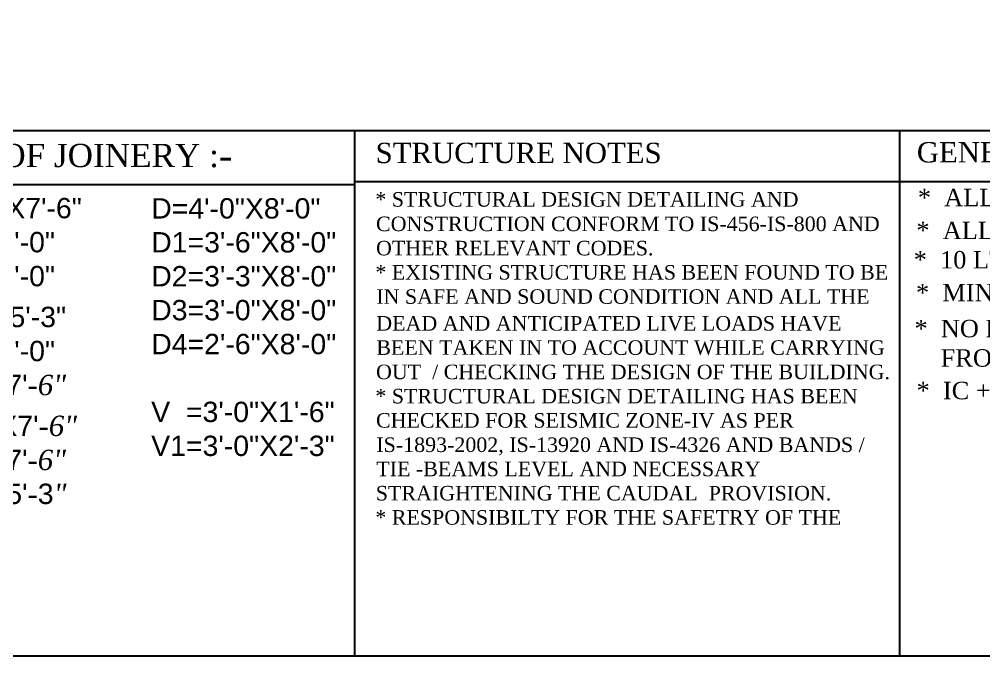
# Model space of a CAD drawing. Header units: feet. Extents: x 37458 to 42412, y -3338 to -325.
# Drawn here: x 37768.1 to 38099.9, y -1489.4 to -1270.5 of the extents above; entities that cross this region are included whole.
import ezdxf

# ---------------------------------------------------------------- set-up
doc = ezdxf.new("R2010")
doc.units = ezdxf.units.FT
doc.header["$MEASUREMENT"] = 0
doc.layers.add('SEAL', color=102, linetype='Continuous', lineweight=35)
doc.layers.add('TEXT', color=7, linetype='Continuous', lineweight=30)
doc.styles.add("4''", font='romai___.ttf', dxfattribs={"height": 7})
doc.styles.get("Standard").update_dxf_attribs({"font": 'times.ttf', "height": 6})

msp = doc.modelspace()

# ---------------------------------------------------------------- linework, layer by layer
at = {"layer": 'SEAL', "ltscale": 0.75}
for p, q in [((39330.0528, -1308.9249), (37481.4509, -1308.9249)), ((37883.3943, -1308.9249), (37883.3943, -1489.4249, -1.1627)), ((38070.9426, -1308.9249), (38070.9426, -1489.4249, -1.1627)), ((37883.3943, -1326.3121, -9.112), (38070.9426, -1326.3121, -9.112)), ((38070.9426, -1326.3121, -0.112), (38271.0843, -1326.3121, 9.632)), ((37883.3943, -1327.4444, -8.5461), (37709.5153, -1327.4444, 36.7381)), ((37481.4509, -1489.4249), (39330.0528, -1489.4249))]:
    msp.add_line(p, q, dxfattribs=at)
msp.add_lwpolyline([(37481.4509, -325.4414), (39330.0528, -325.4414), (39330.0528, -1308.9249), (37481.4509, -1308.9249)], close=True, dxfattribs=at)

# ---------------------------------------------------------------- texts
at = {"layer": 'TEXT'}
for s, height, p in [('STRUCTURE NOTES', 7, (37890.6668, -1319.971, -5.2996)), ('GENERAL NOTES', 7, (38076.8507, -1319.7498, -21.7477)), ('* STRUCTURAL DESIGN DETAILING AND', 5, (37890.572, -1334.956, -5.2996)), ('CONSTRUCTION CONFORM TO IS-456-IS-800 AND', 5, (37890.8013, -1343.3781, -5.2996)), ('OTHER RELEVANT CODES.', 5, (37890.8013, -1351.7114, -5.2996)), ('* EXISTING STRUCTURE HAS BEEN FOUND TO BE', 5, (37890.572, -1360.0447, -5.2996)), ('IN SAFE AND SOUND CONDITION AND ALL THE', 5, (37890.9122, -1368.3781, -5.2996)), ('DEAD AND ANTICIPATED LIVE LOADS HAVE', 5, (37890.89, -1377.5945, -5.2996)), ('BEEN TAKEN IN TO ACCOUNT WHILE CARRYING', 5, (37890.9048, -1385.9278, -5.2996)), ('OUT  / CHECKING THE DESIGN OF THE BUILDING.', 5, (37890.8013, -1394.3055, -5.2996)), ('* STRUCTURAL DESIGN DETAILING HAS BEEN', 5, (37890.572, -1402.6389, -5.2996)), ('CHECKED FOR SEISMIC ZONE-IV AS PER', 5, (37890.8013, -1410.9722, -5.2996)), ('IS-1893-2002, IS-13920 AND IS-4326 AND BANDS /', 5, (37890.9122, -1419.3499, -5.2996)), ('TIE -BEAMS LEVEL AND NECESSARY', 5, (37890.9196, -1427.6833, -5.2996)), ('STRAIGHTENING THE CAUDAL  PROVISION.', 5, (37890.7273, -1436.0166, -5.2996)), ('* RESPONSIBILTY FOR THE SAFETRY OF THE', 5, (37890.572, -1444.3499, -5.2996))]:
    msp.add_text(s, height=height, dxfattribs=at).set_placement(p)
at = {"layer": 'TEXT', "ltscale": 0.75}
for s, p in [('*  ALL G T S SHALL BE I " ABOVE FROM G.L.', (38077.2073, -1334.8215, -21.7477)), ('*  ALL  IC\'S ARE 2\'X3\', ALL GT\'S = 12" X 12"', (38076.7073, -1346.1275, -21.7477)), ('*  10 LTRS. CAP. CISTERN WILL BE USED .', (38075.7823, -1356.2299, -21.7477)), ('*  MINIMUM SLOPE OF H.C.I.P =1.40.', (38076.5729, -1367.5174, -21.7477)), ('*  NO POLE OR TREE SHOULD BE EXIST IN ', (38076.0565, -1379.8955, -21.7477)), ('    FRONT OF GATE', (38076.0074, -1390.0019, -21.7477)), ("*  IC + I.T  =  3'X3'", (38076.7732, -1401.2159, -30.7477))]:
    msp.add_text(s, height=6, dxfattribs=at).set_placement(p)
at = {"layer": 'TEXT', "ltscale": 0.75, "insert": (37714.9084, -1312.68, 35.3336), "char_height": 9.339719, "width": 163.748975, "attachment_point": 1, "style": "4''"}
msp.add_mtext('\\A1;{\\fRomantic|b0|i0|c2|p2;\\H0.8566x;DETAIL OF JOINERY :\\H1.167x;-}', dxfattribs=at)
at = {"layer": 'TEXT', "lineweight": 25, "char_height": 7, "width": 93.52456, "attachment_point": 1, "style": "4''"}
for s, insert in [('\\A1;{\\fArial|b0|i0|c0|p34;W1=9\'-10\\H0.7x;\\S1/2;\\H1.429x;"X7\'-6"\\PW2=6\'-0"X7\'-0"\\PW3=5\'-6"X7\'-0"\\PW4=3\'-4\\H0.7x;\\S1/2;\\H1.429x;"X5\'-3"\\PW5=3\'-0"X3\'-0"\\PW6 =3\'-3"X7\'\\fRomantic|b0|i1|c2|p2;-6"\\P\\fArial|b0|i0|c0|p34;\\H0.9996x;W7 =\\H0.9998x;2\'-7\\H0.7x;\\S1/2;\\H1.429x;"X7\'\\fRomantic|b0|i1|c2|p2;-6"\\P\\fArial|b0|i0|c0|p34;W8 =2\'-6"X7\'\\fRomantic|b0|i1|c2|p2;-6"\\P\\fArial|b0|i0|c0|p34;W8 =2\'-0"X5\'\\fRomantic|b0|i1|c2|p2;-\\fArial|b0|i0|c0|p34;3\\fRomantic|b0|i1|c2|p2;"}', (37714.5096, -1329.5735)), ('\\A1;{\\fArial|b0|i0|c0|p34;D=4\'-0"X8\'-0"\\PD1=3\'-6"X8\'-0"\\PD2=3\'-3"X8\'-0"\\PD3=3\'-0"X8\'-0"\\PD4=2\'-6"X8\'-0"\\P\\PV  =3\'-0"X1\'-6"\\PV1=3\'-0"X2\'-3"}', (37813.4587, -1332.0441))]:
    msp.add_mtext(s, dxfattribs=dict(at, insert=insert))

doc.saveas('drawing.dxf')
